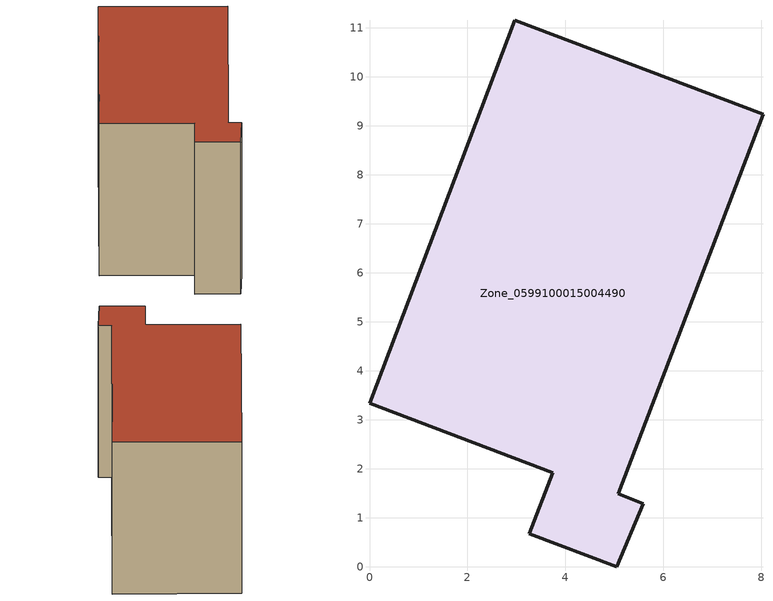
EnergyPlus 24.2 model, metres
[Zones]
Zone_0599100015004490
 floor ground (C_G): 5.05,0 3.26,0.67 3.74,1.92 0,3.34 2.96,11.15 8.03,9.24 5.07,1.49 5.59,1.28 z0.89
 wall outside (C_F): 3.26,0.67 5.05,0 5.59,1.28 5.07,1.49 8.03,9.24 2.96,11.15 0,3.34 3.74,1.92 3.26,0.67 z0.89:8.72
 roof outside (C_R): 2.96,11.15 0,3.34 3.74,1.92 3.26,0.67 5.05,0 5.59,1.28 5.07,1.49 8.03,9.24 z8.72
[BUILDING]
Pand.0599100015004490: North Axis=0; Terrain=City; Loads Convergence Tolerance Value=0.04; Temperature Convergence Tolerance Value=0.4; Solar Distribution=FullExterior; Maximum Number of Warmup Days=25; Minimum Number of Warmup Days=1
[Site:Location]
Rotterdam.The.Hague.AP_ZH_NLD Design_Conditions: Latitude=51.96; Longitude=4.45; Time Zone=1; Elevation=-4.5
[SITE:GROUNDTEMPERATURE:BUILDINGSURFACE]
18, 18, 18, 18, 18, 18, 18, 18, 18, 18, 18, 18
[MATERIAL] Thermal Absorptance=0.9; Solar Absorptance=0.7; Visible Absorptance=0.7
Name | Roughness | Thickness | Conductivity | Density | Specific Heat
G.TI.1965-1974 | MediumSmooth | 0.15 | 0.882353 | 540 | 1210
F.TI.1965-1974 | Rough | 0.3 | 0.697674 | 1920 | 840
R.TI.1965-1974 | MediumRough | 0.2 | 0.232558 | 1500 | 1000
[CONSTRUCTION]
C_G: G.TI.1965-1974
C_F: F.TI.1965-1974
C_R: R.TI.1965-1974
[ZONE]
Zone_0599100015004490: Type=1; Multiplier=1; Ceiling Height=Autocalculate; Volume=Autocalculate; Floor Area=autocalculate; Part of Total Floor Area=Yes
[ZONEINFILTRATION:DESIGNFLOWRATE]
Infil_Zone_0599100015004490: Zone or ZoneList or Space or SpaceList=Zone_0599100015004490; Schedule=AlwaysOn; Design Flow Rate Calculation Method=Flow/Area; Flow Rate per Floor Area=0.003; Constant Term Coefficient=1; Temperature Term Coefficient=0; Velocity Term Coefficient=0; Velocity Squared Term Coefficient=0
[HVACTEMPLATE:ZONE:IDEALLOADSAIRSYSTEM]
Zone_0599100015004490: Maximum Heating Supply Air Temperature=50; Minimum Cooling Supply Air Temperature=13; Maximum Heating Supply Air Humidity Ratio=0.0156; Minimum Cooling Supply Air Humidity Ratio=0.0077; Heating Limit=NoLimit; Cooling Limit=NoLimit; Dehumidification Control Type=ConstantSensibleHeatRatio; Cooling Sensible Heat Ratio=0.7; Dehumidification Setpoint=60; Humidification Control Type=None; Humidification Setpoint=30; Outdoor Air Method=None; Outdoor Air Flow Rate per Person=0.00944; Outdoor Air Flow Rate per Zone Floor Area=0; Outdoor Air Flow Rate per Zone=0; Demand Controlled Ventilation Type=None; Outdoor Air Economizer Type=NoEconomizer; Heat Recovery Type=None; Sensible Heat Recovery Effectiveness=0.7; Latent Heat Recovery Effectiveness=0.65
[ZONECONTROL:THERMOSTAT]
ThermostatControl_Zone_0599100015004490: Zone or ZoneList=Zone_0599100015004490; Control Type Schedule=DualSetpointControlType; Control 1=Thermostat_Zone_0599100015004490; Temperature Difference Between Cutout And Setpoint=0
[THERMOSTATSETPOINT:DUALSETPOINT]
Thermostat_Zone_0599100015004490: Heating Setpoint Temperature Schedule=HeatingSetpoint_Zone_0599100015004490; Cooling Setpoint Temperature Schedule=CoolingSetpoint_Zone_0599100015004490
[SCHEDULE:COMPACT]
HeatingSetpoint_Zone_0599100015004490: Through: 12/31, For: AllDays, Until: 24:00, 21
CoolingSetpoint_Zone_0599100015004490: Through: 12/31, For: AllDays, Until: 24:00, 24
DualSetpointControlType: Through: 12/31, For: AllDays, Until: 24:00, 4
AlwaysOn: Through: 12/31, For: AllDays, Until: 24:00, 1
